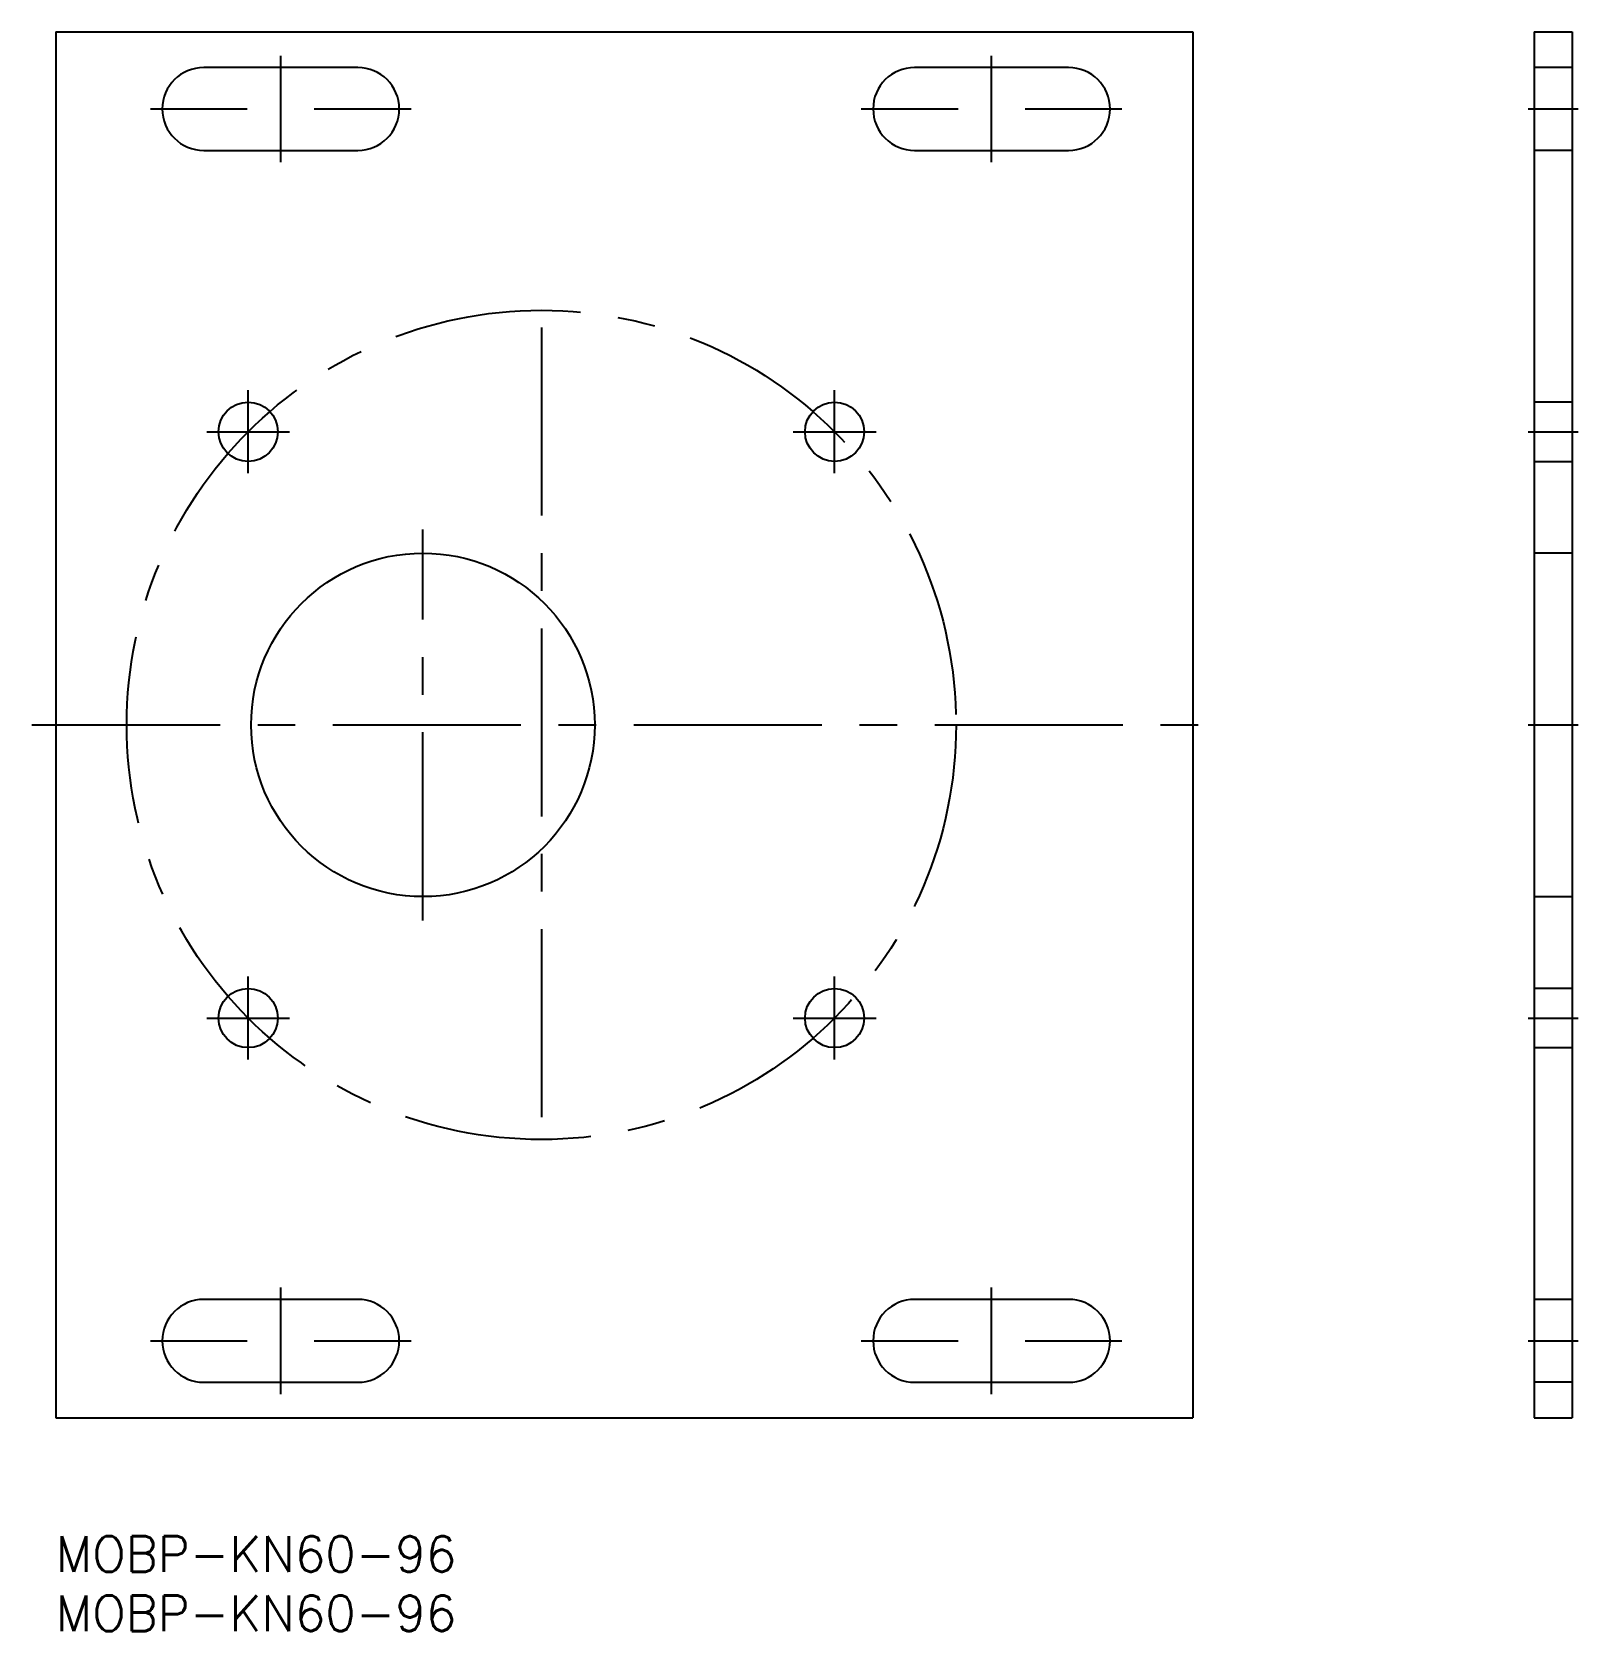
# Model space of a CAD drawing. Extents: x -2 to 128, y -8 to 127.
import ezdxf

# ---------------------------------------------------------------- set-up
doc = ezdxf.new("R2010")
doc.units = 0
doc.header["$LTSCALE"] = 0.5
doc.linetypes.add('CENTER', pattern=[50.8, 31.75, -6.35, 6.35, -6.35])
doc.linetypes.add('DASHED', pattern=[19.05, 12.7, -6.35])
for name, color, linetype in [('MSM_CENTER', 1, 'CENTER'), ('MSM_CONTINUOUS', 7, 'CONTINUOUS'), ('MSM_DASHED', 4, 'DASHED'), ('MSM_PART_NUMBER', 7, 'CONTINUOUS')]:
    doc.layers.add(name, color=color, linetype=linetype)
doc.styles.get("Standard").update_dxf_attribs({"font": 'txt.shx', "height": 3, "bigfont": 'bigfont.shx'})

msp = doc.modelspace()

# ---------------------------------------------------------------- linework, layer by layer
at = {"layer": 'MSM_CENTER'}
for p, q in [((19, 116), (19, 125)), ((79, 116), (79, 125)), ((8, 120.5), (16.175, 120.5)), ((21.825, 120.5), (30, 120.5)), ((68, 120.5), (76.175, 120.5)), ((81.825, 120.5), (90, 120.5)), ((124.3, 120.5), (128.5, 120.5)), ((41, 102.052), (41, 32.806)), ((16.25, 89.75), (16.25, 96.75)), ((65.75, 89.75), (65.75, 96.75)), ((12.75, 93.25), (19.75, 93.25)), ((62.25, 93.25), (69.25, 93.25)), ((124.3, 93.25), (128.5, 93.25)), ((31, 52), (31, 85)), ((-2, 68.5), (98, 68.5)), ((124.3, 68.5), (128.5, 68.5)), ((16.25, 40.25), (16.25, 47.25)), ((65.75, 40.25), (65.75, 47.25)), ((12.75, 43.75), (19.75, 43.75)), ((62.25, 43.75), (69.25, 43.75)), ((124.3, 43.75), (128.5, 43.75)), ((19, 12), (19, 21)), ((79, 12), (79, 21)), ((8, 16.5), (16.175, 16.5)), ((21.825, 16.5), (30, 16.5)), ((68, 16.5), (76.175, 16.5)), ((81.825, 16.5), (90, 16.5)), ((124.3, 16.5), (128.5, 16.5))]:
    msp.add_line(p, q, dxfattribs=at)
msp.add_circle((41, 68.5), 35.002, dxfattribs=at)
at = {"layer": 'MSM_CONTINUOUS'}
for p, q in [((0, 127), (0, 10)), ((0, 127), (96, 127)), ((96, 127), (96, 10)), ((124.8, 127), (128, 127)), ((124.8, 127), (124.8, 10)), ((128, 127), (128, 10)), ((25.5, 124), (12.5, 124)), ((85.5, 124), (72.5, 124)), ((12.5, 117), (25.5, 117)), ((72.5, 117), (85.5, 117)), ((25.5, 20), (12.5, 20)), ((85.5, 20), (72.5, 20)), ((12.5, 13), (25.5, 13)), ((72.5, 13), (85.5, 13)), ((0, 10), (96, 10)), ((124.8, 10), (128, 10))]:
    msp.add_line(p, q, dxfattribs=at)
for centre, radius in [((16.25, 93.25), 2.5), ((65.75, 93.25), 2.5), ((31, 68.5), 14.5), ((16.25, 43.75), 2.5), ((65.75, 43.75), 2.5)]:
    msp.add_circle(centre, radius, dxfattribs=at)
for centre, start, end in [((12.5, 120.5), 90, 270), ((25.5, 120.5), 270, 90), ((72.5, 120.5), 90, 270), ((85.5, 120.5), 270, 90), ((12.5, 16.5), 90, 270), ((25.5, 16.5), 270, 90), ((72.5, 16.5), 90, 270), ((85.5, 16.5), 270, 90)]:
    msp.add_arc(centre, 3.5, start, end, dxfattribs=at)
at = {"layer": 'MSM_DASHED'}
for p, q in [((128, 124), (124.8, 124)), ((128, 117), (124.8, 117)), ((128, 95.75), (124.8, 95.75)), ((124.8, 90.75), (128, 90.75)), ((128, 83), (124.8, 83)), ((124.8, 54), (128, 54)), ((128, 46.25), (124.8, 46.25)), ((124.8, 41.25), (128, 41.25)), ((128, 20), (124.8, 20)), ((128, 13), (124.8, 13))]:
    msp.add_line(p, q, dxfattribs=at)

# ---------------------------------------------------------------- texts
at = {"layer": 'MSM_PART_NUMBER'}
for p in [(0, -3), (0, -8)]:
    msp.add_text('MOBP-KN60-96', height=3, dxfattribs=at).set_placement(p)

doc.saveas('drawing.dxf')
